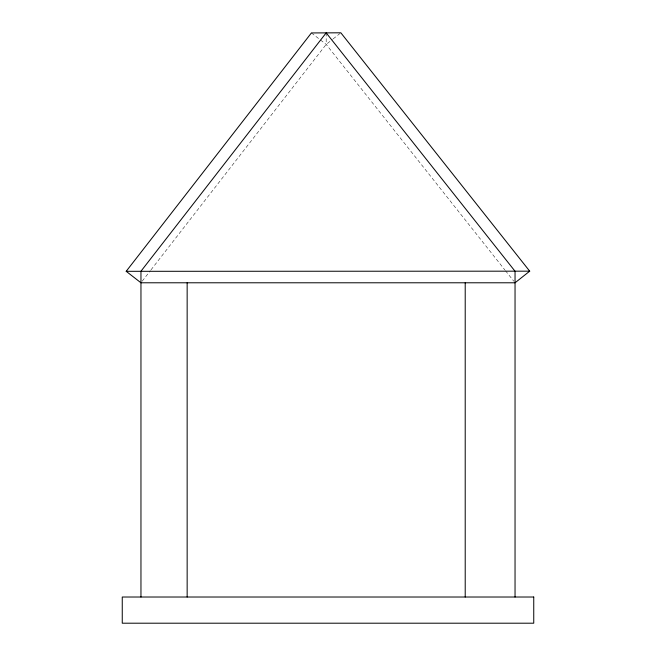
<?xml version="1.0" encoding="UTF-8"?>
<svg xmlns="http://www.w3.org/2000/svg" width="656" height="656" viewBox="0 0 656 656"><rect width="100%" height="100%" fill="white"/><g stroke="black" fill="none" stroke-linecap="round" stroke-linejoin="round"><path stroke-width="0.49" stroke-dasharray="3.28 2.46" d="M142.213 281.17L150.38 270.666M151.003 269.862L326.18 44.411L332.354 39.524M333.125 38.917L340.07 33.415M311.411 32.939L326.18 44.411L504.866 269.944M505.505 270.748L513.771 281.178M326.18 32.866L326.18 44.411"/><path stroke-width="0.98" d="M126.19 271.313L311.411 32.939L340.841 32.8L529.704 271.174L515.042 282.785L140.958 282.785L126.19 271.313L529.704 271.174M515.042 597.017L515.042 271.24L326.18 32.866L140.958 271.24L140.958 597.017M465.211 282.785L465.211 597.017M187.149 282.785L187.149 597.017M533.746 597.017L122.254 597.017L122.254 623.2L533.746 623.2L533.746 597.017"/></g></svg>
